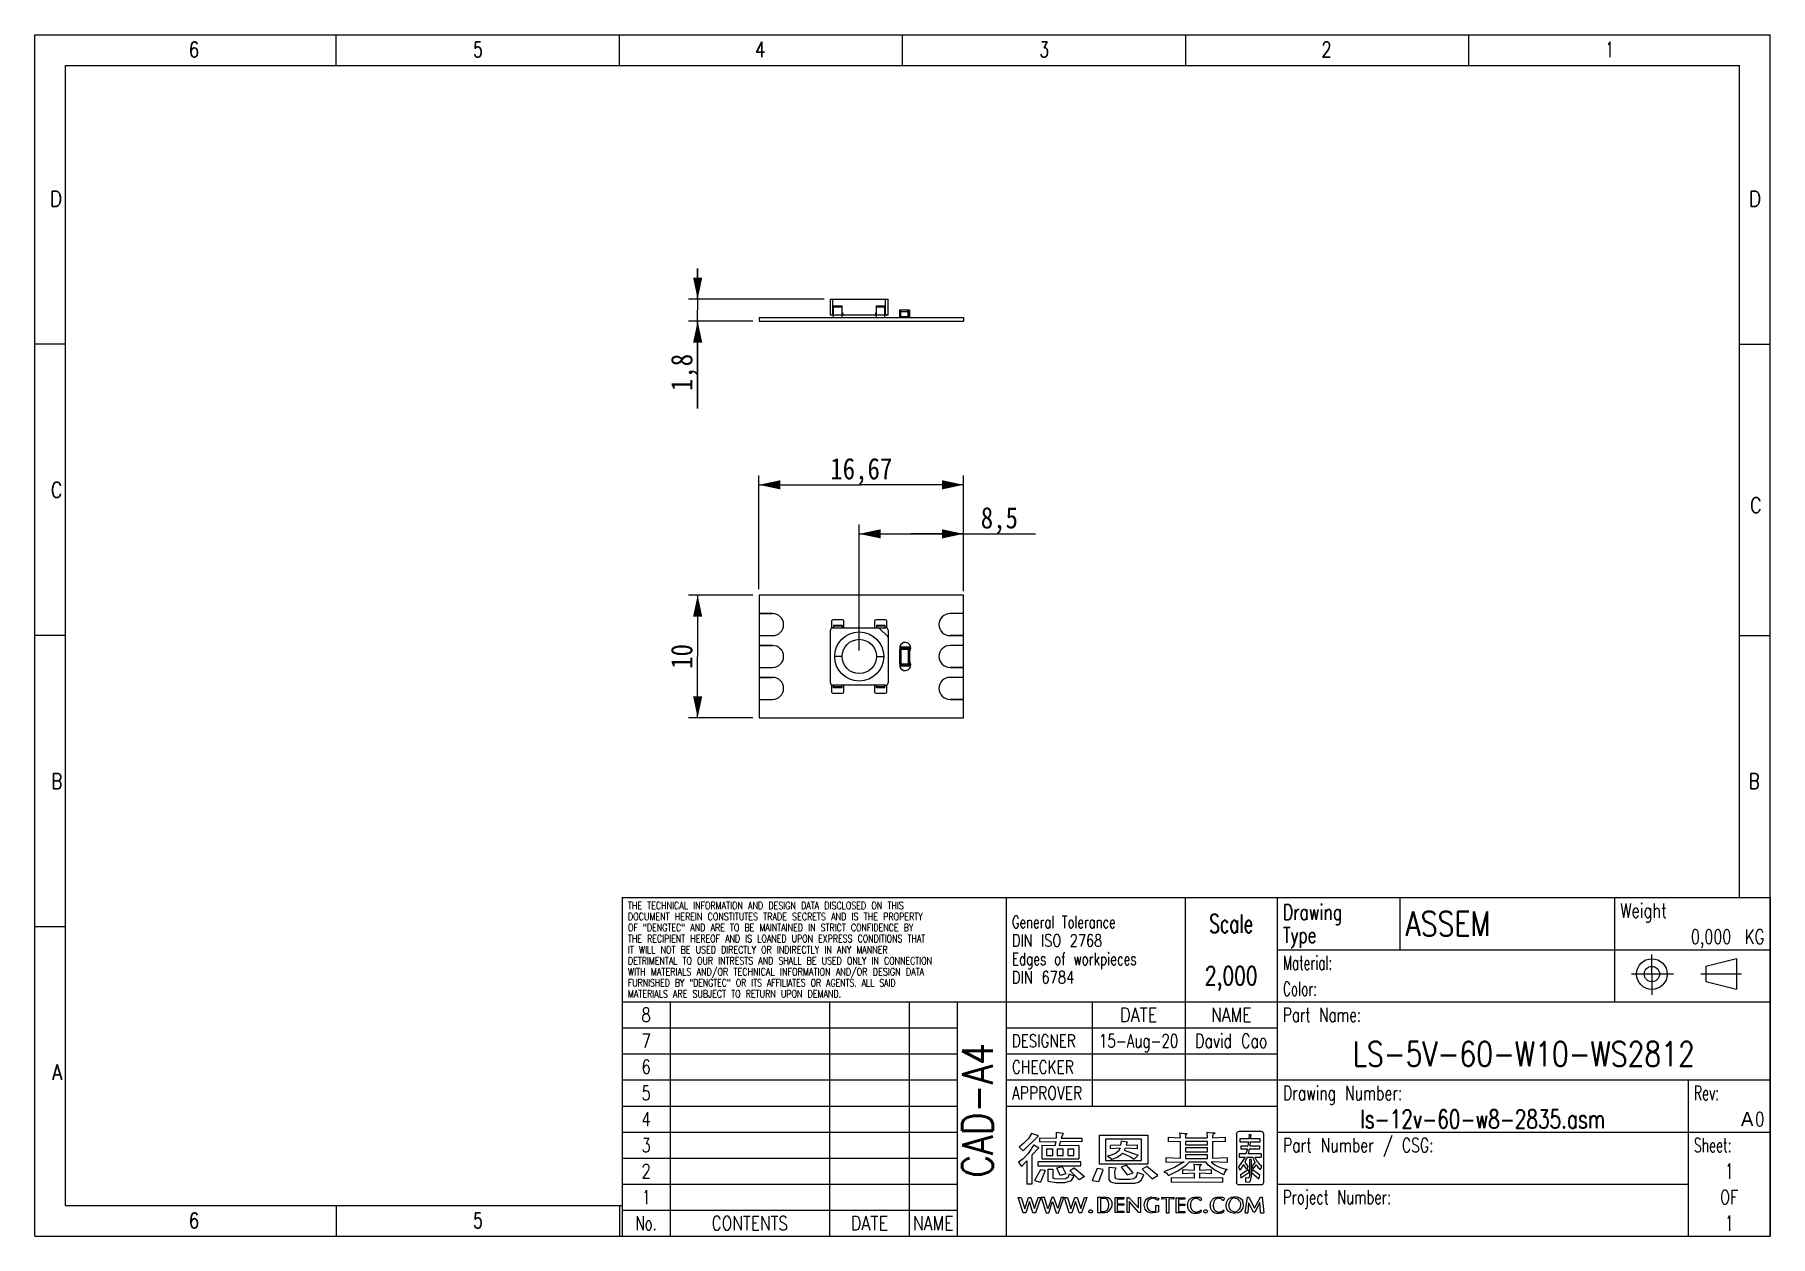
# Model space of a CAD drawing. Extents: x 4 to 145, y 3 to 102.
import ezdxf
from ezdxf.enums import TextEntityAlignment as Align

# ---------------------------------------------------------------- set-up
doc = ezdxf.new("R2010")
doc.units = 0
doc.header["$LTSCALE"] = 8.1675
doc.layers.get('0').update_dxf_attribs({"linetype": 'CONTINUOUS'})
for name, color, linetype in [('06___PRT_ALL_SURFS', 7, 'CONTINUOUS'), ('C06032', 7, 'CONTINUOUS'), ('LED_CHIP_WS2812_BASE2', 7, 'CONTINUOUS'), ('LED_CHIP_WS2812_ELETRODE2', 7, 'CONTINUOUS'), ('LED_CHIP_WS2812_SLICONE2', 7, 'CONTINUOUS'), ('LS-12V-60-W10-WS28124', 7, 'CONTINUOUS'), ('LS-12V-60-W10-WS28129', 7, 'CONTINUOUS'), ('LS-5V-60-W10-WS2812_PADS2', 7, 'CONTINUOUS'), ('LS-5V-60-W10-WS2812_PLATE2', 7, 'CONTINUOUS')]:
    doc.layers.add(name, color=color, linetype=linetype)
doc.styles.get("Standard").update_dxf_attribs({"font": 'SIMHEI.SHX', "width": 0.85})
doc.styles.add('TEXTSTYLE_2', font='TXT.TTF')
doc.styles.add('TEXTSTYLE_3', font='TXT.TTF')
doc.styles.add('TEXTSTYLE_4', font='TXT.TTF')
doc.styles.add('TEXTSTYLE_5', font='TXT.TTF')
doc.styles.add('TEXTSTYLE_6', font='TXT.TTF')
doc.styles.add('TEXTSTYLE_8', font='gdt', dxfattribs={"width": 0.55})
doc.dimstyles.get("Standard").update_dxf_attribs({"dimtxt": 2.5, "dimasz": 2.5, "dimexe": 1.25, "dimexo": 0.625, "dimtad": 1, "dimcen": 2.5, "dimazin": 3, "dimtfac": 1, "dimtmove": 0, "dimatfit": 3})

# ---------------------------------------------------------------- blocks, each defined once
blk = doc.blocks.new('SYMBOL_283_BL0', base_point=(93.7, 8.72))
at = {"layer": 'LS-12V-60-W10-WS28129', "color": 7}
for p, q in [((84.08, 10.47), (85.33, 11.71)), ((84.53, 11.48), (84.16, 11.09)), ((84.78, 11.9), (84.53, 11.48)), ((85.33, 11.71), (84.78, 11.9)), ((85.43, 11.53), (85.43, 11.21)), ((85.43, 11.53), (86.79, 11.51)), ((86.79, 11.98), (86.79, 11.51)), ((87.36, 11.9), (86.79, 11.98)), ((87.36, 11.9), (87.2, 11.51)), ((87.2, 11.51), (88.87, 11.52)), ((88.87, 11.52), (88.87, 11.22)), ((90.31, 9.38), (90.32, 11.75)), ((90.32, 11.75), (94.25, 11.75)), ((90.81, 11.43), (90.81, 9.69)), ((93.75, 11.43), (90.81, 11.43)), ((93.75, 9.69), (93.75, 11.43)), ((94.25, 11.75), (94.25, 9.38)), ((95.92, 11.58), (96.88, 11.54)), ((95.92, 11.58), (95.92, 11.21)), ((96.83, 11.94), (96.88, 11.54)), ((96.83, 11.94), (97.23, 11.9)), ((97.23, 11.9), (97.46, 11.9)), ((97.33, 11.69), (97.32, 11.54)), ((97.32, 11.54), (99.1, 11.54)), ((97.36, 11.79), (97.33, 11.69)), ((97.46, 11.9), (97.36, 11.79)), ((99.07, 11.99), (99.1, 11.54)), ((99.07, 11.99), (99.25, 11.97)), ((99.25, 11.97), (99.52, 11.95)), ((99.52, 11.95), (99.74, 11.95)), ((99.57, 11.8), (99.53, 11.7)), ((99.53, 11.7), (99.53, 11.54)), ((99.53, 11.54), (100.57, 11.58)), ((99.74, 11.95), (99.57, 11.8)), ((100.57, 11.58), (100.57, 11.2)), ((101.48, 11.84), (101.48, 7.92)), ((103.51, 12.04), (101.67, 12.04)), ((102.49, 11.45), (101.77, 11.45)), ((101.77, 11.45), (101.77, 11.2)), ((102.52, 11.83), (102.49, 11.45)), ((102.52, 11.83), (102.67, 11.78)), ((102.64, 11.45), (102.67, 11.78)), ((103.41, 11.45), (102.64, 11.45)), ((103.41, 11.2), (103.41, 11.45)), ((103.71, 7.92), (103.71, 11.84)), ((84.16, 11.09), (83.76, 10.77)), ((83.76, 10.77), (84.08, 10.47)), ((84.5, 10.25), (84.08, 9.83)), ((84.95, 10.97), (84.5, 10.25)), ((84.83, 10.15), (85.38, 10.73)), ((84.83, 7.77), (84.83, 10.15)), ((84.95, 10.97), (85.38, 10.73)), ((85.44, 11.21), (86.75, 11.24)), ((86.67, 10.89), (85.61, 10.91)), ((85.61, 10.91), (85.61, 9.81)), ((86, 10.63), (86, 10.09)), ((86.01, 10.63), (86.5, 10.63)), ((86.01, 10.09), (86.5, 10.09)), ((86.5, 10.09), (86.5, 10.63)), ((86.75, 11.24), (86.67, 10.89)), ((86.86, 10.63), (86.86, 10.09)), ((86.86, 10.63), (87.36, 10.63)), ((86.86, 10.09), (87.36, 10.09)), ((87.12, 11.24), (87.04, 10.89)), ((88.64, 10.91), (87.04, 10.89)), ((88.87, 11.22), (87.12, 11.24)), ((87.36, 10.09), (87.36, 10.63)), ((87.73, 10.63), (87.73, 10.09)), ((87.74, 10.63), (88.23, 10.63)), ((87.74, 10.09), (88.23, 10.09)), ((88.23, 10.09), (88.23, 10.63)), ((88.64, 10.91), (88.63, 9.81)), ((91.28, 10.12), (90.98, 10.05)), ((90.98, 10.05), (91.18, 9.9)), ((91.18, 10.91), (91.18, 10.66)), ((92, 10.68), (91.22, 10.65)), ((91.23, 10.96), (92.04, 10.95)), ((91.63, 10.26), (91.28, 10.12)), ((91.3, 9.77), (91.69, 9.92)), ((91.86, 10.44), (91.63, 10.26)), ((91.69, 9.92), (92.01, 10.11)), ((92, 10.68), (91.86, 10.44)), ((92.01, 10.11), (92.19, 10.28)), ((92.07, 11.28), (92.04, 10.95)), ((92.07, 11.28), (92.56, 11.21)), ((92.19, 10.28), (92.44, 10.18)), ((92.41, 10.68), (92.34, 10.52)), ((92.34, 10.52), (93.48, 10.11)), ((93.39, 10.65), (92.41, 10.68)), ((92.44, 10.18), (92.84, 9.99)), ((92.56, 11.21), (92.48, 10.93)), ((92.48, 10.93), (93.39, 10.96)), ((92.84, 9.99), (93.15, 9.8)), ((93.15, 9.8), (93.48, 10.11)), ((93.39, 10.96), (93.39, 10.65)), ((96.89, 11.24), (95.92, 11.21)), ((96.89, 11.24), (96.89, 9.86)), ((99.11, 11.24), (97.32, 11.24)), ((97.32, 11.24), (97.32, 10.96)), ((97.32, 10.96), (99.11, 10.96)), ((99.11, 10.72), (97.32, 10.72)), ((97.32, 10.72), (97.32, 10.4)), ((97.32, 10.4), (99.11, 10.4)), ((99.11, 10.16), (97.32, 10.16)), ((97.32, 10.16), (97.32, 9.86)), ((99.11, 10.96), (99.11, 11.24)), ((99.11, 10.4), (99.11, 10.72)), ((99.11, 9.86), (99.11, 10.16)), ((100.57, 11.2), (99.53, 11.24)), ((99.53, 11.24), (99.53, 9.86)), ((102.18, 9.97), (101.66, 9.17)), ((102.26, 10.23), (101.7, 10.23)), ((101.7, 10.23), (101.7, 9.97)), ((101.7, 9.97), (102.18, 9.97)), ((101.77, 11.2), (102.46, 11.2)), ((101.84, 10.87), (102.42, 10.87)), ((101.84, 10.87), (101.84, 10.61)), ((102.37, 10.61), (101.84, 10.61)), ((102.36, 9.97), (102.17, 9.54)), ((102.37, 10.61), (102.26, 10.23)), ((102.36, 9.97), (102.82, 9.97)), ((102.46, 11.2), (102.42, 10.87)), ((102.53, 10.61), (102.44, 10.23)), ((103.49, 10.23), (102.44, 10.23)), ((103.35, 10.61), (102.53, 10.61)), ((102.61, 11.2), (102.57, 10.87)), ((102.57, 10.87), (103.35, 10.87)), ((102.61, 11.2), (103.41, 11.2)), ((102.82, 9.97), (102.98, 9.51)), ((102.97, 9.97), (103.14, 9.64)), ((102.97, 9.97), (103.49, 9.97)), ((103.35, 10.87), (103.35, 10.61)), ((103.49, 10.23), (103.49, 9.97)), ((84.08, 9.83), (83.71, 9.54)), ((83.71, 9.54), (83.95, 9.19)), ((83.95, 9.19), (84.4, 9.65)), ((84.4, 9.65), (84.4, 7.76)), ((85.5, 8.93), (85.02, 8.05)), ((88.79, 9.57), (85.29, 9.57)), ((85.29, 9.57), (85.29, 9.26)), ((85.29, 9.26), (88.79, 9.26)), ((85.89, 8.88), (85.5, 8.93)), ((85.89, 8.88), (85.5, 7.91)), ((85.61, 9.81), (88.63, 9.81)), ((86.1, 8.99), (86.5, 8.97)), ((86.1, 8.99), (86.1, 7.99)), ((86.5, 8.97), (86.5, 8.25)), ((86.83, 9.09), (87.28, 9.19)), ((87.12, 8.47), (86.83, 9.09)), ((87.58, 8.61), (87.12, 8.47)), ((87.28, 9.19), (87.58, 8.61)), ((87.81, 8.57), (87.75, 8.33)), ((88.24, 8.4), (87.81, 8.57)), ((87.9, 8.88), (88.26, 9.09)), ((88.66, 8.11), (87.9, 8.88)), ((88.26, 9.09), (89.1, 8.38)), ((88.79, 9.27), (88.79, 9.57)), ((90.12, 9.03), (89.71, 8.06)), ((90.61, 8.94), (90.12, 9.03)), ((90.27, 7.97), (90.61, 8.93)), ((94.25, 9.38), (90.31, 9.38)), ((90.81, 9.69), (93.75, 9.69)), ((91.09, 9.11), (91.09, 8.13)), ((91.67, 9.06), (91.09, 9.11)), ((91.18, 9.9), (91.3, 9.77)), ((91.57, 8.84), (91.67, 9.06)), ((91.59, 8.29), (91.57, 8.84)), ((92.53, 9.3), (92.07, 9.15)), ((92.07, 9.15), (92.58, 8.51)), ((93.05, 8.69), (92.53, 9.3)), ((92.58, 8.51), (93.05, 8.69)), ((93.38, 8.72), (93.32, 8.43)), ((93.94, 8.51), (93.39, 8.72)), ((93.73, 8.11), (93.94, 8.51)), ((94.17, 9.19), (93.8, 8.97)), ((93.8, 8.97), (94.6, 8.18)), ((95.06, 8.45), (94.17, 9.19)), ((96.44, 9.11), (95.57, 8.76)), ((95.57, 8.76), (95.75, 8.67)), ((96.89, 9.86), (95.72, 9.9)), ((95.72, 9.9), (95.72, 9.54)), ((95.72, 9.54), (97.22, 9.58)), ((95.75, 8.67), (95.94, 8.46)), ((95.95, 8.46), (96.7, 8.83)), ((97.22, 9.58), (96.44, 9.11)), ((96.7, 8.83), (97.38, 9.3)), ((97.08, 8.94), (98.04, 8.91)), ((97.08, 8.94), (97.08, 8.61)), ((98.04, 8.65), (97.08, 8.61)), ((97.32, 9.86), (99.11, 9.86)), ((97.38, 9.3), (97.63, 9.55)), ((99.01, 9.55), (97.63, 9.55)), ((98, 9.39), (98.04, 9.05)), ((98, 9.39), (98.19, 9.37)), ((98.04, 9.05), (98.04, 8.91)), ((98.04, 8.65), (98.04, 8.24)), ((98.19, 9.37), (98.46, 9.36)), ((98.46, 9.36), (98.63, 9.36)), ((98.49, 9.23), (98.46, 9.14)), ((98.46, 9.14), (98.46, 8.91)), ((98.46, 8.91), (98.98, 8.92)), ((99.42, 8.61), (98.46, 8.65)), ((98.46, 8.65), (98.46, 8.24)), ((98.63, 9.36), (98.49, 9.23)), ((98.98, 8.92), (99.42, 8.94)), ((99.17, 9.31), (99.01, 9.55)), ((99.71, 8.89), (99.17, 9.31)), ((99.41, 9.58), (99.71, 9.32)), ((100.72, 9.53), (99.41, 9.58)), ((99.42, 8.94), (99.42, 8.61)), ((100.72, 9.9), (99.53, 9.86)), ((99.71, 9.32), (100.15, 9.11)), ((100.44, 8.53), (99.71, 8.89)), ((100.15, 9.11), (100.73, 8.96)), ((100.49, 8.68), (100.44, 8.53)), ((100.6, 8.84), (100.49, 8.68)), ((100.73, 8.96), (100.6, 8.84)), ((100.72, 9.9), (100.72, 9.53)), ((101.66, 9.17), (101.75, 8.9)), ((102.07, 9.35), (101.75, 8.9)), ((101.8, 8.54), (102.45, 8.94)), ((101.8, 8.54), (101.85, 8.25)), ((102.48, 8.67), (101.85, 8.25)), ((102.33, 8.97), (102.07, 9.35)), ((102.17, 9.54), (102.42, 9.21)), ((102.42, 9.21), (102.33, 8.97)), ((102.45, 8.94), (102.48, 8.67)), ((102.68, 9.77), (102.54, 9.77)), ((102.54, 9.77), (102.54, 8.45)), ((102.68, 9.77), (102.68, 8.29)), ((102.76, 8.94), (102.7, 8.7)), ((102.7, 8.7), (103.32, 8.19)), ((102.98, 9.51), (102.75, 9.23)), ((102.75, 9.23), (102.82, 9)), ((103.39, 8.49), (102.76, 8.94)), ((103.09, 9.33), (102.82, 9)), ((103.09, 9.33), (103.23, 9.14)), ((103.14, 9.64), (103.33, 9.41)), ((103.23, 9.14), (103.43, 8.94)), ((103.32, 8.19), (103.39, 8.49)), ((103.33, 9.41), (103.52, 9.25)), ((103.52, 9.25), (103.43, 8.94)), ((84.83, 7.76), (84.4, 7.76)), ((85.03, 8.05), (85.5, 7.91)), ((86.1, 7.99), (86.78, 7.89)), ((86.68, 8.19), (86.5, 8.25)), ((87.12, 8.17), (86.68, 8.19)), ((86.78, 7.89), (87.5, 7.89)), ((87.56, 8.2), (87.12, 8.17)), ((87.5, 7.89), (88.04, 8.06)), ((87.75, 8.33), (87.56, 8.2)), ((88.04, 8.06), (88.24, 8.4)), ((89.1, 8.38), (88.66, 8.11)), ((89.71, 8.06), (90.27, 7.97)), ((91.09, 8.13), (91.2, 7.95)), ((91.2, 7.95), (91.58, 7.85)), ((91.58, 7.85), (93.19, 7.85)), ((91.67, 8.19), (91.59, 8.29)), ((91.88, 8.15), (91.67, 8.19)), ((92.77, 8.15), (91.88, 8.15)), ((93.11, 8.2), (92.77, 8.15)), ((93.25, 8.29), (93.11, 8.2)), ((93.19, 7.85), (93.5, 7.92)), ((93.32, 8.43), (93.25, 8.29)), ((93.5, 7.92), (93.73, 8.11)), ((94.6, 8.18), (95.07, 8.46)), ((98.04, 8.24), (96.16, 8.28)), ((96.16, 8.28), (96.16, 7.91)), ((96.16, 7.91), (98.42, 7.95)), ((98.42, 7.95), (100.36, 7.91)), ((100.36, 8.28), (98.46, 8.24)), ((100.36, 7.91), (100.36, 8.28)), ((101.67, 7.72), (103.51, 7.72)), ((102.43, 8.24), (102.21, 8.27)), ((102.21, 8.27), (102.23, 7.94)), ((102.23, 7.94), (102.51, 7.93)), ((102.49, 8.26), (102.43, 8.24)), ((102.52, 8.33), (102.49, 8.26)), ((102.51, 7.93), (102.62, 8.04)), ((102.54, 8.45), (102.52, 8.33)), ((102.62, 8.04), (102.68, 8.29)), ((83.68, 6.67), (83.9, 6.67)), ((84.08, 5.43), (83.68, 6.67)), ((83.94, 6.67), (84.22, 5.75)), ((84.22, 5.75), (84.54, 6.67)), ((84.6, 6.35), (84.3, 5.43)), ((84.54, 6.67), (84.72, 6.67)), ((84.89, 5.43), (84.6, 6.35)), ((84.72, 6.67), (85.03, 5.76)), ((85.03, 5.76), (85.32, 6.67)), ((85.52, 6.67), (85.09, 5.43)), ((85.32, 6.67), (85.52, 6.67)), ((85.56, 6.67), (85.96, 5.43)), ((85.82, 6.67), (85.56, 6.67)), ((86.1, 5.75), (85.82, 6.67)), ((86.42, 6.67), (86.1, 5.75)), ((86.18, 5.43), (86.48, 6.35)), ((86.6, 6.67), (86.42, 6.67)), ((86.48, 6.35), (86.77, 5.43)), ((86.91, 5.76), (86.6, 6.67)), ((87.2, 6.67), (86.91, 5.76)), ((86.98, 5.43), (87.4, 6.67)), ((87.4, 6.67), (87.2, 6.67)), ((87.45, 6.67), (87.7, 6.67)), ((87.84, 5.43), (87.45, 6.67)), ((87.7, 6.67), (87.98, 5.75)), ((87.98, 5.75), (88.3, 6.67)), ((88.37, 6.35), (88.06, 5.43)), ((88.3, 6.67), (88.49, 6.67)), ((88.66, 5.43), (88.37, 6.35)), ((88.49, 6.67), (88.79, 5.76)), ((88.79, 5.76), (89.09, 6.67)), ((89.28, 6.67), (88.86, 5.43)), ((89.09, 6.67), (89.28, 6.67)), ((90.16, 6.67), (90.16, 5.45)), ((90.83, 6.67), (90.16, 6.67)), ((90.39, 6.59), (90.39, 5.53)), ((90.62, 6.58), (90.39, 6.58)), ((90.85, 6.55), (90.62, 6.58)), ((91.03, 6.64), (90.83, 6.67)), ((90.96, 6.47), (90.85, 6.55)), ((90.93, 5.64), (91.04, 5.82)), ((91.03, 6.33), (90.96, 6.47)), ((91.22, 6.5), (91.03, 6.64)), ((91.07, 6.16), (91.03, 6.33)), ((91.04, 5.82), (91.07, 6.06)), ((91.07, 6.06), (91.07, 6.16)), ((91.13, 5.6), (91.29, 5.85)), ((91.22, 6.5), (91.31, 6.31)), ((91.33, 6.1), (91.29, 5.85)), ((91.31, 6.31), (91.33, 6.1)), ((91.59, 6.66), (92.29, 6.66)), ((91.59, 5.45), (91.59, 6.66)), ((92.29, 6.54), (91.77, 6.54)), ((91.77, 6.54), (91.77, 6.15)), ((91.77, 6.15), (92.29, 6.15)), ((92.29, 6.03), (91.77, 6.03)), ((91.77, 6.03), (91.77, 5.56)), ((92.29, 6.66), (92.29, 6.54)), ((92.29, 6.15), (92.29, 6.03)), ((92.56, 5.45), (92.56, 6.67)), ((92.56, 6.67), (92.71, 6.67)), ((92.71, 6.67), (93.49, 5.82)), ((93.53, 5.45), (92.74, 6.33)), ((92.74, 6.33), (92.74, 5.45)), ((93.49, 5.82), (93.49, 6.67)), ((93.49, 6.67), (93.67, 6.67)), ((93.67, 6.67), (93.67, 5.45)), ((93.95, 6.21), (93.93, 6.03)), ((93.93, 6.03), (94, 5.73)), ((94.07, 6.46), (93.95, 6.21)), ((94, 5.73), (94.17, 5.54)), ((94.28, 6.62), (94.07, 6.46)), ((94.19, 6.18), (94.18, 6.05)), ((94.18, 6.05), (94.2, 5.88)), ((94.22, 6.3), (94.19, 6.18)), ((94.2, 5.88), (94.26, 5.74)), ((94.29, 6.42), (94.22, 6.3)), ((94.26, 5.74), (94.37, 5.61)), ((94.45, 6.68), (94.28, 6.62)), ((94.43, 6.54), (94.29, 6.42)), ((94.63, 6.61), (94.43, 6.54)), ((94.59, 6.69), (94.45, 6.68)), ((94.59, 6.69), (94.87, 6.68)), ((94.78, 6.59), (94.63, 6.61)), ((95.04, 6.44), (94.78, 6.59)), ((94.87, 6.68), (95.15, 6.59)), ((94.92, 5.56), (94.92, 6.02)), ((94.92, 6.02), (95.14, 6.02)), ((95.1, 6.44), (95.04, 6.44)), ((95.15, 6.59), (95.1, 6.44)), ((95.14, 6.02), (95.14, 5.5)), ((95.36, 6.68), (96.39, 6.69)), ((95.36, 6.68), (95.36, 6.56)), ((95.36, 6.56), (95.44, 6.56)), ((95.44, 6.56), (95.76, 6.6)), ((95.76, 6.6), (95.76, 5.43)), ((95.99, 5.43), (95.99, 6.6)), ((95.99, 6.6), (96.32, 6.56)), ((96.32, 6.56), (96.39, 6.56)), ((96.39, 6.69), (96.39, 6.57)), ((96.58, 6.64), (97.28, 6.64)), ((96.58, 5.43), (96.58, 6.64)), ((97.28, 6.53), (96.76, 6.53)), ((96.76, 6.53), (96.76, 6.13)), ((96.76, 6.13), (97.28, 6.13)), ((97.28, 6.02), (96.76, 6.02)), ((96.76, 6.02), (96.76, 5.54)), ((97.28, 6.64), (97.28, 6.53)), ((97.28, 6.13), (97.28, 6.02)), ((97.47, 6.05), (97.47, 6.04)), ((97.73, 6.05), (97.73, 6.07)), ((98.22, 6.69), (98.14, 6.68)), ((98.18, 6.61), (98.19, 6.61)), ((98.19, 6.61), (98.21, 6.61)), ((98.21, 6.61), (98.23, 6.61)), ((98.23, 6.61), (98.3, 6.59)), ((98.37, 6.68), (98.29, 6.68)), ((98.44, 6.67), (98.37, 6.68)), ((98.45, 6.51), (98.52, 6.46)), ((98.52, 6.46), (98.6, 6.46)), ((98.6, 6.46), (98.65, 6.6)), ((99.33, 6.05), (99.33, 6.04)), ((99.59, 6.05), (99.59, 6.07)), ((100.07, 6.69), (100, 6.68)), ((100.04, 6.61), (100.04, 6.61)), ((100.04, 6.61), (100.06, 6.61)), ((100.06, 6.61), (100.09, 6.61)), ((100.09, 6.61), (100.16, 6.59)), ((100.22, 6.68), (100.14, 6.68)), ((100.3, 6.67), (100.22, 6.68)), ((100.3, 6.51), (100.37, 6.46)), ((100.37, 6.46), (100.46, 6.46)), ((100.46, 6.46), (100.5, 6.6)), ((100.64, 6.23), (100.61, 6.04)), ((100.61, 6.04), (100.62, 5.93)), ((100.62, 5.93), (100.65, 5.8)), ((100.74, 6.44), (100.64, 6.23)), ((100.65, 5.8), (100.76, 5.62)), ((100.74, 6.45), (100.89, 6.6)), ((100.87, 6.06), (100.93, 6.31)), ((100.91, 5.81), (100.87, 6.06)), ((100.89, 6.6), (101.09, 6.69)), ((100.91, 5.81), (100.95, 5.71)), ((100.93, 6.31), (101.05, 6.51)), ((101.08, 5.57), (100.95, 5.71)), ((101.18, 6.61), (101.05, 6.51)), ((101.09, 6.69), (101.28, 6.71)), ((101.33, 6.64), (101.18, 6.61)), ((101.53, 6.7), (101.28, 6.71)), ((101.33, 6.64), (101.52, 6.59)), ((101.71, 5.71), (101.51, 5.52)), ((101.63, 6.52), (101.52, 6.59)), ((101.78, 6.62), (101.53, 6.7)), ((101.73, 6.4), (101.63, 6.52)), ((101.76, 5.81), (101.71, 5.71)), ((101.73, 6.4), (101.78, 6.3)), ((101.81, 6.06), (101.76, 5.81)), ((101.78, 6.62), (101.9, 6.52)), ((101.78, 6.3), (101.8, 6.18)), ((101.8, 6.18), (101.81, 6.06)), ((101.86, 5.58), (102.02, 5.79)), ((101.9, 6.52), (101.97, 6.42)), ((102.04, 6.24), (101.97, 6.42)), ((102.02, 5.79), (102.07, 6.02)), ((102.07, 6.02), (102.04, 6.24)), ((102.2, 5.43), (102.37, 6.69)), ((102.37, 6.69), (102.5, 6.69)), ((102.47, 6.24), (102.4, 5.43)), ((102.87, 5.46), (102.47, 6.24)), ((102.5, 6.69), (102.96, 5.8)), ((102.96, 5.8), (103.44, 6.69)), ((103.38, 6.26), (102.97, 5.46)), ((103.45, 5.43), (103.38, 6.26)), ((103.44, 6.69), (103.57, 6.69)), ((103.57, 6.69), (103.71, 5.43)), ((84.3, 5.43), (84.08, 5.43)), ((85.09, 5.43), (84.89, 5.43)), ((85.96, 5.43), (86.18, 5.43)), ((86.77, 5.43), (86.98, 5.43)), ((88.06, 5.43), (87.84, 5.43)), ((88.86, 5.43), (88.66, 5.43)), ((89.46, 5.52), (89.48, 5.6)), ((89.49, 5.44), (89.46, 5.52)), ((89.48, 5.6), (89.56, 5.65)), ((89.56, 5.42), (89.49, 5.44)), ((89.56, 5.65), (89.65, 5.65)), ((89.68, 5.43), (89.56, 5.42)), ((89.65, 5.65), (89.72, 5.61)), ((89.74, 5.48), (89.68, 5.43)), ((89.72, 5.61), (89.75, 5.55)), ((89.75, 5.55), (89.74, 5.48)), ((90.16, 5.45), (90.74, 5.45)), ((90.39, 5.53), (90.59, 5.54)), ((90.59, 5.54), (90.78, 5.55)), ((90.75, 5.45), (90.92, 5.48)), ((90.78, 5.55), (90.93, 5.64)), ((90.92, 5.48), (91.13, 5.6)), ((92.29, 5.45), (91.59, 5.45)), ((91.77, 5.56), (92.29, 5.56)), ((92.29, 5.56), (92.29, 5.45)), ((92.74, 5.45), (92.56, 5.45)), ((93.67, 5.45), (93.53, 5.45)), ((94.17, 5.54), (94.42, 5.44)), ((94.52, 5.52), (94.37, 5.61)), ((94.42, 5.44), (94.61, 5.42)), ((94.66, 5.49), (94.52, 5.52)), ((94.9, 5.45), (94.61, 5.42)), ((94.8, 5.51), (94.66, 5.49)), ((94.8, 5.51), (94.92, 5.56)), ((95.14, 5.5), (94.9, 5.45)), ((95.76, 5.43), (95.99, 5.43)), ((97.28, 5.43), (96.58, 5.43)), ((96.76, 5.54), (97.28, 5.54)), ((97.28, 5.54), (97.28, 5.43)), ((98.13, 5.39), (98.2, 5.39)), ((98.2, 5.39), (98.25, 5.39)), ((98.25, 5.39), (98.3, 5.4)), ((98.3, 5.4), (98.35, 5.41)), ((98.35, 5.41), (98.4, 5.42)), ((98.4, 5.42), (98.41, 5.42)), ((98.41, 5.42), (98.43, 5.43)), ((98.43, 5.43), (98.5, 5.45)), ((98.5, 5.45), (98.53, 5.46)), ((98.53, 5.46), (98.55, 5.47)), ((98.62, 5.62), (98.54, 5.62)), ((98.55, 5.47), (98.58, 5.49)), ((98.58, 5.49), (98.6, 5.51)), ((98.6, 5.51), (98.62, 5.62)), ((98.82, 5.49), (98.83, 5.57)), ((98.85, 5.44), (98.82, 5.49)), ((98.83, 5.57), (98.87, 5.63)), ((98.92, 5.42), (98.85, 5.44)), ((98.87, 5.63), (98.92, 5.65)), ((98.92, 5.65), (99.01, 5.65)), ((99, 5.42), (98.92, 5.42)), ((99.04, 5.43), (99, 5.42)), ((99.01, 5.65), (99.06, 5.62)), ((99.09, 5.46), (99.04, 5.43)), ((99.06, 5.62), (99.11, 5.57)), ((99.12, 5.53), (99.09, 5.46)), ((99.11, 5.57), (99.12, 5.53)), ((99.98, 5.39), (100.05, 5.39)), ((100.05, 5.39), (100.1, 5.39)), ((100.1, 5.39), (100.15, 5.4)), ((100.15, 5.4), (100.2, 5.41)), ((100.2, 5.41), (100.26, 5.42)), ((100.26, 5.42), (100.27, 5.42)), ((100.27, 5.42), (100.28, 5.43)), ((100.28, 5.43), (100.36, 5.45)), ((100.36, 5.45), (100.38, 5.46)), ((100.38, 5.46), (100.41, 5.47)), ((100.47, 5.62), (100.4, 5.62)), ((100.41, 5.47), (100.43, 5.49)), ((100.43, 5.49), (100.46, 5.51)), ((100.46, 5.51), (100.47, 5.62)), ((100.76, 5.62), (100.84, 5.55)), ((100.84, 5.55), (101.01, 5.46)), ((101.01, 5.46), (101.21, 5.41)), ((101.34, 5.48), (101.08, 5.57)), ((101.21, 5.41), (101.39, 5.41)), ((101.51, 5.52), (101.34, 5.48)), ((101.39, 5.41), (101.64, 5.45)), ((101.64, 5.45), (101.75, 5.5)), ((101.75, 5.5), (101.86, 5.58)), ((102.2, 5.43), (102.4, 5.43)), ((102.97, 5.46), (102.87, 5.46)), ((103.45, 5.43), (103.71, 5.43))]:
    blk.add_line(p, q, dxfattribs=at)
for centre, radius, start, end in [((101.67, 11.84), 0.2, 90, 180), ((103.51, 11.84), 0.2, 0, 90), ((101.67, 7.92), 0.2, 180, 270), ((103.51, 7.92), 0.2, 270, 360), ((98.1, 6.05), 0.625, 158.0467, 180.3952), ((98.21, 6.03), 0.731, 179.1046, 200.8922), ((98.15, 6.02), 0.683, 136.7287, 157.5392), ((98.09, 6.01), 0.616, 202.8963, 250.0701), ((98.08, 6.1), 0.579, 111.1471, 136.841), ((98.37, 6.08), 0.639, 160.119, 180.9693), ((98.61, 6.05), 0.872, 180.1894, 197.9684), ((98.23, 6.13), 0.485, 135.1351, 159.4747), ((98.15, 5.9), 0.388, 197.9155, 229.0523), ((98.13, 5.92), 0.76, 89.1542, 110.4525), ((98.23, 6.13), 0.484, 95.5685, 135.5687), ((98.24, 6.86), 0.173, 260.9564, 273.018), ((98.28, 6.87), 0.187, 261.6919, 272.7717), ((98.15, 6.09), 0.518, 63.4314, 72.1964), ((98.14, 6.09), 0.524, 54.3712, 63.3981), ((98.34, 6.02), 0.662, 68.5873, 81.3424), ((98.42, 6.24), 0.42, 58.0891, 67.5455), ((99.95, 6.05), 0.625, 158.0467, 180.3952), ((100.06, 6.03), 0.731, 179.1046, 200.8922), ((100.01, 6.02), 0.683, 136.7287, 157.5392), ((99.94, 6.01), 0.616, 202.8963, 250.0701), ((99.93, 6.1), 0.579, 111.1471, 136.841), ((100.23, 6.08), 0.639, 160.119, 180.9693), ((100.46, 6.05), 0.872, 180.1894, 197.9684), ((100.08, 6.13), 0.485, 135.1351, 159.4747), ((100, 5.9), 0.388, 197.9155, 229.0523), ((99.99, 5.92), 0.76, 89.1542, 110.4525), ((100.08, 6.13), 0.484, 95.5685, 135.5687), ((100.1, 6.86), 0.173, 260.9564, 273.018), ((100.13, 6.87), 0.187, 261.6919, 272.7717), ((100, 6.09), 0.519, 54.329, 72.1869), ((100.2, 6.02), 0.662, 68.5873, 81.3424), ((100.28, 6.24), 0.42, 58.0891, 67.5455), ((98.12, 6.1), 0.712, 250.2982, 270.5014), ((98.26, 6.03), 0.557, 229.1447, 246.9842), ((98.23, 5.97), 0.495, 247.3414, 266.3689), ((98.15, 6.13), 0.657, 274.3561, 282.4978), ((98.17, 6.04), 0.564, 282.3564, 291.9904), ((98.17, 6.08), 0.597, 290.9261, 300.3826), ((98.2, 6.02), 0.535, 300.1226, 310.0864), ((99.97, 6.1), 0.712, 250.2982, 270.5014), ((100.11, 6.03), 0.557, 229.1447, 246.9842), ((100.08, 5.97), 0.495, 247.3414, 266.3689), ((100, 6.13), 0.657, 274.3561, 282.4978), ((100.02, 6.04), 0.564, 282.3564, 291.9904), ((100.02, 6.08), 0.597, 290.9261, 300.3826), ((100.05, 6.02), 0.535, 300.1226, 310.0864)]:
    blk.add_arc(centre, radius, start, end, dxfattribs=at)
blk = doc.blocks.new('_FILLED')
at = {"color": 0, "linetype": 'BYBLOCK'}
blk.add_solid([(0, 0), (-1, 0.214), (-1, -0.214)], dxfattribs=at)
blk = doc.blocks.new('*D0')
at = {"layer": 'LS-12V-60-W10-WS28124', "color": 3}
for p, q in [((62.05, 55.79), (56.8, 55.79)), ((57.55, 55.79), (57.55, 50.79)), ((57.55, 45.79), (57.55, 50.79)), ((62.05, 45.79), (56.8, 45.79))]:
    blk.add_line(p, q, dxfattribs=at)
at = {"layer": 'LS-12V-60-W10-WS28124', "color": 3, "xscale": 1.75, "yscale": 1.75, "zscale": 1.75}
for p, rotation in [((57.55, 55.79), 90), ((57.55, 45.79), 270)]:
    blk.add_blockref('_FILLED', p, dxfattribs=dict(at, rotation=rotation))
at = {"layer": 'LS-12V-60-W10-WS28124', "color": 3, "width": 0.85}
blk.add_text('10', height=1.75, rotation=90, dxfattribs=at).set_placement((57.12, 50.79), align=Align.CENTER)
blk = doc.blocks.new('*D1')
at = {"layer": 'LS-12V-60-W10-WS28124', "color": 3}
for p, q in [((62.55, 56.29), (62.55, 65.54)), ((79.22, 56.29), (79.22, 65.54)), ((62.55, 64.79), (70.89, 64.79)), ((79.22, 64.79), (70.89, 64.79))]:
    blk.add_line(p, q, dxfattribs=at)
at = {"layer": 'LS-12V-60-W10-WS28124', "color": 3, "xscale": 1.75, "yscale": 1.75, "zscale": 1.75, "rotation": 180}
blk.add_blockref('_FILLED', (62.55, 64.79), dxfattribs=at)
at = {"layer": 'LS-12V-60-W10-WS28124', "color": 3, "xscale": 1.75, "yscale": 1.75, "zscale": 1.75}
blk.add_blockref('_FILLED', (79.22, 64.79), dxfattribs=at)
at = {"layer": 'LS-12V-60-W10-WS28124', "color": 3, "width": 0.85}
blk.add_text('16,67', height=1.75, dxfattribs=at).set_placement((70.89, 65.23), align=Align.CENTER)
blk = doc.blocks.new('*D2')
at = {"layer": 'LS-12V-60-W10-WS28124', "color": 3}
for p, q in [((70.72, 51.29), (70.72, 61.54)), ((79.22, 56.11), (79.22, 61.54)), ((70.72, 60.79), (74.97, 60.79)), ((79.22, 60.79), (74.97, 60.79)), ((74.97, 60.79), (85.1, 60.79))]:
    blk.add_line(p, q, dxfattribs=at)
at = {"layer": 'LS-12V-60-W10-WS28124', "color": 3, "xscale": 1.75, "yscale": 1.75, "zscale": 1.75, "rotation": 180}
blk.add_blockref('_FILLED', (70.72, 60.79), dxfattribs=at)
at = {"layer": 'LS-12V-60-W10-WS28124', "color": 3, "xscale": 1.75, "yscale": 1.75, "zscale": 1.75}
blk.add_blockref('_FILLED', (79.22, 60.79), dxfattribs=at)
at = {"layer": 'LS-12V-60-W10-WS28124', "color": 3, "width": 0.85}
blk.add_text('8,5', height=1.75, dxfattribs=at).set_placement((80.63, 61.23))
blk = doc.blocks.new('*D3')
at = {"layer": 'LS-12V-60-W10-WS28124', "color": 3}
for p, q in [((57.55, 79.93), (57.55, 82.43)), ((57.55, 82.43), (57.55, 79.03)), ((67.87, 79.93), (56.8, 79.93)), ((62.05, 78.13), (56.8, 78.13)), ((57.55, 71.01), (57.55, 79.03)), ((57.55, 78.13), (57.55, 71.01))]:
    blk.add_line(p, q, dxfattribs=at)
at = {"layer": 'LS-12V-60-W10-WS28124', "color": 3, "xscale": 1.75, "yscale": 1.75, "zscale": 1.75}
for p, rotation in [((57.55, 79.93), 270), ((57.55, 78.13), 90)]:
    blk.add_blockref('_FILLED', p, dxfattribs=dict(at, rotation=rotation))
at = {"layer": 'LS-12V-60-W10-WS28124', "color": 3, "width": 0.85}
blk.add_text('1,8', height=1.75, rotation=90, dxfattribs=at).set_placement((57.12, 75.47), align=Align.RIGHT)

msp = doc.modelspace()

# ---------------------------------------------------------------- linework, layer by layer
at = {"layer": '06___PRT_ALL_SURFS', "color": 7}
for p, q in [((74.833, 79.026), (74.013, 79.026)), ((74.013, 79.026), (74.013, 78.426)), ((74.833, 78.426), (74.013, 78.426)), ((74.023, 79.026), (74.023, 78.426)), ((74.823, 79.026), (74.823, 78.426)), ((74.833, 79.026), (74.833, 78.426)), ((74.833, 51.398), (74.013, 51.398)), ((74.013, 51.398), (74.013, 50.178)), ((74.823, 51.388), (74.023, 51.388)), ((74.023, 51.388), (74.023, 50.188)), ((74.823, 50.188), (74.823, 51.388)), ((74.833, 50.178), (74.833, 51.398)), ((74.013, 50.178), (74.833, 50.178)), ((74.023, 50.188), (74.823, 50.188))]:
    msp.add_line(p, q, dxfattribs=at)
at = {"layer": 'C06032', "color": 7}
for p, q in [((74.023, 78.926), (74.823, 78.926)), ((74.023, 78.926), (74.023, 78.526)), ((74.023, 78.526), (74.823, 78.526)), ((74.723, 79.026), (74.123, 79.026)), ((74.123, 78.426), (74.123, 79.026)), ((74.723, 78.426), (74.723, 79.026)), ((74.823, 78.526), (74.823, 78.926)), ((74.023, 51.488), (74.823, 51.488)), ((74.023, 51.488), (74.023, 51.398)), ((74.023, 51.398), (74.823, 51.398)), ((74.023, 51.388), (74.823, 51.388)), ((74.023, 51.388), (74.023, 50.188)), ((74.123, 51.588), (74.723, 51.588)), ((74.123, 51.488), (74.123, 51.588)), ((74.123, 51.488), (74.123, 50.088)), ((74.723, 51.588), (74.723, 51.488)), ((74.723, 51.488), (74.723, 50.088)), ((74.823, 51.488), (74.823, 51.398)), ((74.823, 51.488), (74.823, 51.398)), ((74.823, 51.388), (74.823, 50.188)), ((74.023, 50.188), (74.823, 50.188)), ((74.023, 50.178), (74.823, 50.178)), ((74.023, 50.178), (74.023, 50.088)), ((74.823, 50.088), (74.023, 50.088)), ((74.123, 49.988), (74.123, 50.088)), ((74.723, 49.988), (74.123, 49.988)), ((74.723, 50.088), (74.723, 49.988)), ((74.823, 50.178), (74.823, 50.088)), ((74.823, 50.178), (74.823, 50.088))]:
    msp.add_line(p, q, dxfattribs=at)
for centre, start, end in [((74.123, 78.926), 90, 180), ((74.123, 78.526), 180, 270), ((74.123, 78.526), 180, 270), ((74.723, 78.926), 0, 90), ((74.723, 78.526), 270, 360), ((74.123, 51.488), 90, 180), ((74.723, 51.488), 0, 90), ((74.123, 50.088), 180, 270), ((74.723, 50.088), 270, 360)]:
    msp.add_arc(centre, 0.1, start, end, dxfattribs=at)
at = {"layer": 'LED_CHIP_WS2812_BASE2', "color": 7}
for p, q in [((68.373, 78.626), (68.373, 79.926)), ((68.373, 79.926), (73.073, 79.926)), ((68.573, 78.726), (68.573, 79.926)), ((72.873, 78.726), (72.873, 79.926)), ((73.073, 78.626), (73.073, 79.926)), ((68.623, 78.626), (68.373, 78.626)), ((68.573, 78.826), (68.623, 78.826)), ((68.623, 78.726), (68.573, 78.726)), ((69.323, 78.826), (69.373, 78.826)), ((69.373, 78.726), (69.323, 78.726)), ((72.123, 78.626), (69.323, 78.626)), ((69.373, 78.726), (69.373, 78.826)), ((72.073, 78.826), (72.123, 78.826)), ((72.073, 78.726), (72.073, 78.826)), ((72.123, 78.726), (72.073, 78.726)), ((72.823, 78.826), (72.873, 78.826)), ((72.873, 78.726), (72.823, 78.726)), ((73.073, 78.626), (72.823, 78.626)), ((68.373, 48.638), (68.373, 52.938)), ((68.573, 53.138), (72.873, 53.138)), ((73.044, 52.42), (72.355, 53.109)), ((73.073, 52.938), (73.073, 48.638)), ((72.873, 48.438), (68.573, 48.438))]:
    msp.add_line(p, q, dxfattribs=at)
msp.add_circle((70.723, 50.788), 2, dxfattribs=at)
for centre, radius, start, end in [((68.473, 78.726), 0.1, 270, 360), ((69.473, 78.726), 0.1, 180, 270), ((71.973, 78.726), 0.1, 270, 360), ((72.973, 78.726), 0.1, 180, 270), ((68.573, 52.938), 0.2, 90, 180), ((72.284, 53.038), 0.1, 44.99712, 90), ((72.873, 52.938), 0.2, 0, 90), ((72.973, 52.349), 0.1, 0, 44.99712), ((68.573, 48.638), 0.2, 180, 270), ((72.873, 48.638), 0.2, 270, 360)]:
    msp.add_arc(centre, radius, start, end, dxfattribs=at)
at = {"layer": 'LED_CHIP_WS2812_ELETRODE2', "color": 7}
for p, q in [((68.623, 78.426), (68.623, 79.376)), ((68.623, 79.376), (69.323, 79.376)), ((69.323, 79.288), (68.623, 79.288)), ((69.323, 78.426), (69.323, 79.376)), ((72.123, 79.376), (72.823, 79.376)), ((72.123, 78.426), (72.123, 79.376)), ((72.823, 79.288), (72.123, 79.288)), ((72.823, 78.426), (72.823, 79.376)), ((69.323, 78.626), (68.623, 78.626)), ((72.823, 78.626), (72.123, 78.626)), ((68.623, 53.338), (68.623, 53.138)), ((68.623, 53.338), (69.323, 53.338)), ((69.323, 53.25), (68.623, 53.25)), ((69.323, 53.338), (69.323, 53.138)), ((72.123, 53.338), (72.123, 53.138)), ((72.123, 53.338), (72.823, 53.338)), ((72.823, 53.25), (72.123, 53.25)), ((72.823, 53.338), (72.823, 53.138)), ((68.623, 48.238), (68.623, 48.438)), ((68.623, 48.327), (69.323, 48.327)), ((69.323, 48.238), (68.623, 48.238)), ((69.323, 48.238), (69.323, 48.438)), ((72.123, 48.238), (72.123, 48.438)), ((72.123, 48.327), (72.823, 48.327)), ((72.823, 48.238), (72.123, 48.238)), ((72.823, 48.238), (72.823, 48.438))]:
    msp.add_line(p, q, dxfattribs=at)
at = {"layer": 'LED_CHIP_WS2812_SLICONE2', "color": 7}
for p, q in [((69.323, 50.788), (68.723, 50.788)), ((72.123, 50.788), (72.723, 50.788))]:
    msp.add_line(p, q, dxfattribs=at)
for radius in [2, 1.4]:
    msp.add_circle((70.723, 50.788), radius, dxfattribs=at)
at = {"layer": 'LS-12V-60-W10-WS28129', "color": 7}
for p, q in [((3.5, 3.5), (3.5, 101.5)), ((3.5, 101.5), (145, 101.5)), ((28.083, 99), (28.083, 101.5)), ((51.167, 99), (51.167, 101.5)), ((74.25, 99), (74.25, 101.5)), ((97.333, 101.5), (97.333, 99)), ((120.417, 99), (120.417, 101.5)), ((145, 3.5), (145, 101.5)), ((6, 6), (6, 99)), ((6, 99), (142.5, 99)), ((142.5, 31.125), (142.5, 99)), ((6, 76.25), (3.5, 76.25)), ((142.5, 76.25), (145, 76.25)), ((6, 52.5), (3.5, 52.5)), ((142.5, 52.5), (145, 52.5)), ((6, 28.75), (3.5, 28.75)), ((6, 6), (51.4, 6)), ((28.083, 6), (28.083, 3.5)), ((51.167, 6), (51.167, 3.5)), ((3.5, 3.5), (145, 3.5))]:
    msp.add_line(p, q, dxfattribs=at)
at = {"layer": 'LS-12V-60-W10-WS28129', "color": 3}
for p, q in [((51.4, 31.125), (145, 31.125)), ((51.4, 31.125), (51.4, 3.5)), ((82.7, 31.125), (82.7, 3.5)), ((97.3, 31.125), (97.3, 14.125)), ((104.8, 31.125), (104.8, 3.5)), ((114.8, 31.125), (114.8, 26.875)), ((132.3, 31.125), (132.3, 22.625)), ((145, 31.125), (145, 3.5)), ((104.8, 26.875), (145, 26.875)), ((135.358, 23.206), (135.35, 26.49)), ((139.748, 25.531), (142.248, 26.156)), ((139.748, 25.531), (139.748, 24.281)), ((142.248, 26.156), (142.248, 23.656)), ((137.108, 24.888), (133.682, 24.888)), ((142.651, 24.888), (139.325, 24.888)), ((139.748, 24.281), (142.248, 23.656)), ((51.4, 22.625), (145, 22.625)), ((55.3, 22.625), (55.3, 3.5)), ((68.3, 22.625), (68.3, 3.5)), ((74.8, 22.625), (74.8, 3.5)), ((78.7, 22.625), (78.7, 3.5)), ((89.7, 22.625), (89.7, 14.125)), ((51.4, 20.5), (78.7, 20.5)), ((82.7, 20.5), (104.8, 20.5)), ((51.4, 18.375), (78.7, 18.375)), ((82.7, 18.375), (104.8, 18.375)), ((51.4, 16.25), (78.7, 16.25)), ((82.7, 16.25), (145, 16.25)), ((138.3, 16.25), (138.3, 3.5)), ((51.4, 14.125), (78.7, 14.125)), ((82.7, 14.125), (104.8, 14.125)), ((51.4, 12), (78.7, 12)), ((104.8, 12), (145, 12)), ((51.4, 9.875), (78.7, 9.875)), ((51.4, 7.75), (78.7, 7.75)), ((104.8, 7.75), (138.3, 7.75)), ((51.4, 5.625), (78.7, 5.625)), ((51.4, 3.5), (145, 3.5))]:
    msp.add_line(p, q, dxfattribs=at)
for radius in [1.25, 0.625]:
    msp.add_circle((135.347, 24.888), radius, dxfattribs=at)
at = {"layer": 'LS-5V-60-W10-WS2812_PADS2', "color": 7}
for p, q in [((62.553, 54.288), (62.553, 52.488)), ((63.653, 54.288), (62.553, 54.288)), ((69.373, 53.788), (68.573, 53.788)), ((72.873, 53.788), (72.073, 53.788)), ((79.223, 54.288), (78.123, 54.288)), ((79.223, 52.488), (79.223, 54.288)), ((62.553, 52.488), (63.653, 52.488)), ((68.473, 53.688), (68.473, 53.11)), ((69.473, 53.138), (69.473, 53.688)), ((71.973, 53.688), (71.973, 53.138)), ((72.973, 53.11), (72.973, 53.688)), ((78.123, 52.488), (79.223, 52.488)), ((62.553, 51.688), (62.553, 49.888)), ((63.653, 51.688), (62.553, 51.688)), ((79.223, 51.688), (78.123, 51.688)), ((79.223, 49.888), (79.223, 51.688)), ((62.553, 49.888), (63.653, 49.888)), ((78.123, 49.888), (79.223, 49.888)), ((62.553, 49.088), (62.553, 47.288)), ((63.653, 49.088), (62.553, 49.088)), ((68.473, 48.467), (68.473, 47.888)), ((69.473, 47.888), (69.473, 48.438)), ((71.973, 48.438), (71.973, 47.888)), ((72.973, 47.888), (72.973, 48.467)), ((79.223, 49.088), (78.123, 49.088)), ((79.223, 47.288), (79.223, 49.088)), ((62.553, 47.288), (63.653, 47.288)), ((68.573, 47.788), (69.373, 47.788)), ((72.073, 47.788), (72.873, 47.788)), ((78.123, 47.288), (79.223, 47.288))]:
    msp.add_line(p, q, dxfattribs=at)
for centre, radius, start, end in [((63.653, 53.388), 0.9, 270, 90), ((68.573, 53.688), 0.1, 90, 180), ((69.373, 53.688), 0.1, 0, 90), ((72.073, 53.688), 0.1, 90, 180), ((72.873, 53.688), 0.1, 0, 90), ((78.123, 53.388), 0.9, 90, 270), ((63.653, 50.788), 0.9, 270, 90), ((74.473, 51.488), 0.45, 321.71616, 180), ((74.473, 51.488), 0.45, 191.44223, 192.69341), ((78.123, 50.788), 0.9, 90, 270), ((74.473, 50.088), 0.45, 180, 38.28384), ((74.473, 50.088), 0.45, 167.30659, 168.55777), ((63.653, 48.188), 0.9, 270, 90), ((78.123, 48.188), 0.9, 90, 270), ((68.573, 47.888), 0.1, 180, 270), ((69.373, 47.888), 0.1, 270, 360), ((72.073, 47.888), 0.1, 180, 270), ((72.873, 47.888), 0.1, 270, 360)]:
    msp.add_arc(centre, radius, start, end, dxfattribs=at)
at = {"layer": 'LS-5V-60-W10-WS2812_PLATE2', "color": 7}
for p, q in [((62.553, 78.426), (62.553, 78.126)), ((62.553, 78.426), (79.223, 78.426)), ((62.553, 78.126), (79.223, 78.126)), ((79.223, 78.426), (79.223, 78.126)), ((62.553, 55.788), (62.553, 54.288)), ((79.223, 55.788), (62.553, 55.788)), ((79.223, 54.288), (79.223, 55.788)), ((62.553, 54.288), (63.653, 54.288)), ((69.373, 53.788), (68.573, 53.788)), ((72.873, 53.788), (72.073, 53.788)), ((79.223, 54.288), (78.123, 54.288)), ((62.553, 52.488), (62.553, 51.688)), ((62.553, 52.488), (63.653, 52.488)), ((68.473, 53.688), (68.473, 53.11)), ((69.473, 53.138), (69.473, 53.688)), ((71.973, 53.688), (71.973, 53.138)), ((72.973, 53.11), (72.973, 53.688)), ((79.223, 52.488), (78.123, 52.488)), ((79.223, 51.688), (79.223, 52.488)), ((62.553, 51.688), (63.653, 51.688)), ((79.223, 51.688), (78.123, 51.688)), ((62.553, 49.888), (62.553, 49.088)), ((62.553, 49.888), (63.653, 49.888)), ((79.223, 49.888), (78.123, 49.888)), ((79.223, 49.088), (79.223, 49.888)), ((62.553, 49.088), (63.653, 49.088)), ((68.473, 48.467), (68.473, 47.888)), ((69.473, 47.888), (69.473, 48.438)), ((71.973, 48.438), (71.973, 47.888)), ((72.973, 47.888), (72.973, 48.467)), ((79.223, 49.088), (78.123, 49.088)), ((62.553, 47.288), (62.553, 45.788)), ((62.553, 47.288), (63.653, 47.288)), ((68.573, 47.788), (69.373, 47.788)), ((72.073, 47.788), (72.873, 47.788)), ((79.223, 47.288), (78.123, 47.288)), ((79.223, 45.788), (79.223, 47.288)), ((62.553, 45.788), (79.223, 45.788))]:
    msp.add_line(p, q, dxfattribs=at)
for centre, radius, start, end in [((63.653, 53.388), 0.9, 270, 90), ((68.573, 53.688), 0.1, 90, 180), ((69.373, 53.688), 0.1, 0, 90), ((72.073, 53.688), 0.1, 90, 180), ((72.873, 53.688), 0.1, 0, 90), ((78.123, 53.388), 0.9, 90, 270), ((63.653, 50.788), 0.9, 270, 90), ((74.473, 51.488), 0.45, 321.66578, 180), ((74.473, 51.488), 0.45, 191.43227, 192.68557), ((78.123, 50.788), 0.9, 90, 270), ((74.473, 50.088), 0.45, 180, 38.33422), ((74.473, 50.088), 0.45, 167.31443, 168.56773), ((63.653, 48.188), 0.9, 270, 90), ((78.123, 48.188), 0.9, 90, 270), ((68.573, 47.888), 0.1, 180, 270), ((69.373, 47.888), 0.1, 270, 360), ((72.073, 47.888), 0.1, 180, 270), ((72.873, 47.888), 0.1, 270, 360)]:
    msp.add_arc(centre, radius, start, end, dxfattribs=at)

# ---------------------------------------------------------------- block references
at = {"layer": 'LS-12V-60-W10-WS28129', "color": 7}
msp.add_blockref('SYMBOL_283_BL0', (93.695, 8.716), dxfattribs=at)

# ---------------------------------------------------------------- texts
at = {"layer": 'LS-12V-60-W10-WS28129', "color": 7, "style": 'TEXTSTYLE_2'}
for s, width, p in [('6', 0.785714, (16.909, 99.665)), ('4', 0.785714, (63.075, 99.665)), ('2', 0.785714, (109.242, 99.665)), ('D', 0.904762, (5.75, 87.5)), ('C', 0.833333, (5.75, 63.75)), ('B', 0.785714, (5.75, 40)), ('A', 0.857143, (5.75, 16.25)), ('6', 0.785714, (16.909, 4.165))]:
    msp.add_text(s, height=1.25, dxfattribs=dict(at, width=width)).set_placement(p, align=Align.RIGHT)
for s, width, p in [('5', 0.714286, (39.258, 99.665)), ('3', 0.714286, (85.425, 99.665)), ('1', 0.571429, (131.591, 99.665)), ('D', 0.904762, (143.25, 87.5)), ('B', 0.785714, (143.25, 40)), ('5', 0.714286, (39.258, 4.165))]:
    msp.add_text(s, height=1.25, dxfattribs=dict(at, width=width)).set_placement(p)
at = {"layer": 'LS-12V-60-W10-WS28129', "color": 7, "style": 'TEXTSTYLE_2', "text_generation_flag": 2, "width": 0.833333}
msp.add_text('C', height=1.25, rotation=180, dxfattribs=at).set_placement((144.292, 63.75), align=Align.RIGHT)
at = {"layer": 'LS-12V-60-W10-WS28129', "color": 3}
for s, height, style, width, p in [('THE TECHNICAL INFORMATION AND DESIGN DATA DISCLOSED ON THIS', 0.6, 'TEXTSTYLE_3', 0.786118, (51.869, 30.175)), ('DOCUMENT HEREIN CONSTITUTES TRADE SECRETS AND IS THE PROPERTY', 0.6, 'TEXTSTYLE_3', 0.790398, (51.869, 29.275)), ('Drawing', 1.25, 'TEXTSTYLE_5', 0.744898, (105.269, 29.312)), ('ASSEM', 2, 'TEXTSTYLE_5', 0.8, (115.269, 28)), ('Weight ', 1.15, 'TEXTSTYLE_5', 0.768707, (132.769, 29.487)), ('OF "DENGTEC" AND ARE TO BE MAINTAINED IN STRICT CONFIDENCE BY', 0.6, 'TEXTSTYLE_3', 0.782592, (51.869, 28.375)), ('General Tolerance', 1, 'TEXTSTYLE_4', 0.693277, (83.169, 28.625)), ('Type ', 1.25, 'TEXTSTYLE_5', 0.738095, (105.269, 27.437)), ('THE RECIPIENT HEREOF AND IS LOANED UPON EXPRESS CONDITIONS THAT', 0.6, 'TEXTSTYLE_3', 0.779289, (51.869, 27.475)), ('IT WILL NOT BE USED DIRECTLY OR INDIRECTLY IN ANY MANNER ', 0.6, 'TEXTSTYLE_3', 0.784879, (51.869, 26.575)), ('DIN ISO 2768', 1, 'TEXTSTYLE_4', 0.771825, (83.169, 27.125)), ('WITH MATERIALS AND/OR TECHNICAL INFORMATION AND/OR DESIGN DATA', 0.6, 'TEXTSTYLE_3', 0.797619, (51.869, 24.775)), ('DETRIMENTAL TO OUR INTRESTS AND SHALL BE USED ONLY IN CONNECTION ', 0.6, 'TEXTSTYLE_3', 0.780586, (51.869, 25.675)), ('Edges of workpieces', 1, 'TEXTSTYLE_4', 0.711779, (83.169, 25.625)), ('Material:', 1.15, 'TEXTSTYLE_5', 0.621693, (105.269, 25.237)), ('FURNISHED BY "DENGTEC" OR ITS AFFILIATES OR AGENTS. ALL SAID', 0.6, 'TEXTSTYLE_3', 0.76746, (51.869, 23.875)), ('DIN 6784', 1, 'TEXTSTYLE_4', 0.782738, (83.169, 24.125)), ('Color:', 1.15, 'TEXTSTYLE_5', 0.626984, (105.269, 23.112)), ('MATERIALS ARE SUBJECT TO RETURN UPON DEMAND.', 0.6, 'TEXTSTYLE_3', 0.785714, (51.869, 22.975)), ('Part Name:', 1.15, 'TEXTSTYLE_5', 0.7, (105.269, 20.987)), ('DESIGNER', 1.05, 'TEXTSTYLE_6', 0.764881, (83.169, 18.912)), ('CHECKER', 1.05, 'TEXTSTYLE_6', 0.778912, (83.169, 16.787)), ('APPROVER', 1.05, 'TEXTSTYLE_6', 0.791667, (83.169, 14.662)), ('Drawing Number:', 1.15, 'TEXTSTYLE_5', 0.72381, (105.269, 14.612)), ('Rev:', 1.15, 'TEXTSTYLE_5', 0.642857, (138.769, 14.612)), ('Part Number / CSG:', 1.15, 'TEXTSTYLE_5', 0.727513, (105.269, 10.362)), ('Sheet:', 1.15, 'TEXTSTYLE_5', 0.642857, (138.769, 10.362)), ('Project Number:', 1.15, 'TEXTSTYLE_5', 0.680952, (105.269, 6.112))]:
    msp.add_text(s, height=height, dxfattribs=dict(at, style=style, width=width)).set_placement(p)
at = {"layer": 'LS-12V-60-W10-WS28129', "color": 3, "style": 'TEXTSTYLE_5'}
for s, height, width, p in [('Scale', 1.5, 0.671429, (101.05, 28.25)), ('2,000', 1.5, 0.742857, (101.05, 24)), ('8', 1.15, 0.785714, (53.35, 20.987)), ('DATE', 1.15, 0.833333, (93.5, 20.987)), ('NAME', 1.15, 0.803571, (101.05, 20.987)), ('7', 1.15, 0.785714, (53.35, 18.862)), ('15-Aug-20', 1.1, 0.730159, (93.5, 18.887)), ('David Cao', 1.15, 0.73545, (101.05, 18.862)), ('LS-5V-60-W10-WS2812', 2, 0.799499, (124.9, 17.375)), ('6', 1.15, 0.785714, (53.35, 16.737)), ('5', 1.15, 0.714286, (53.35, 14.612)), ('4', 1.15, 0.785714, (53.35, 12.487)), ('ls-12v-60-w8-2835.asm', 1.5, 0.734694, (121.55, 12.312)), ('3', 1.15, 0.714286, (53.35, 10.362)), ('2', 1.15, 0.785714, (53.35, 8.237)), ('1', 1.25, 0.571429, (141.65, 8.187)), ('1', 1.15, 0.571429, (53.35, 6.112)), ('OF', 1.15, 0.75, (141.65, 6.112)), ('No.', 1.15, 0.690476, (53.35, 3.987)), ('CONTENTS', 1.15, 0.800595, (61.8, 3.987)), ('DATE', 1.15, 0.833333, (71.55, 3.987)), ('NAME', 1.15, 0.803571, (76.75, 3.987)), ('1', 1.25, 0.571429, (141.65, 3.937))]:
    msp.add_text(s, height=height, dxfattribs=dict(at, width=width)).set_placement(p, align=Align.CENTER)
for s, width, p in [('0,000', 0.742857, (141.821, 27.362)), (' KG', 0.785714, (144.531, 27.362)), ('0', 0.785714, (144.531, 12.487))]:
    msp.add_text(s, height=1.15, dxfattribs=dict(at, width=width)).set_placement(p, align=Align.RIGHT)
at = {"layer": 'LS-12V-60-W10-WS28129', "color": 3, "style": 'TEXTSTYLE_2', "width": 0.825397}
msp.add_text('CAD-A4', height=2.5, rotation=90, dxfattribs=at).set_placement((81.606, 19.253), align=Align.RIGHT)
at = {"layer": 'LS-12V-60-W10-WS28129', "color": 3, "style": 'TEXTSTYLE_8'}
msp.add_text('A', height=1.15, dxfattribs=at).set_placement((143.628, 12.487), align=Align.RIGHT)

# ---------------------------------------------------------------- dimensions: what is measured, and where the dimension line sits
at = {"layer": 'LS-12V-60-W10-WS28124', "color": 3}
for base, p1, p2, angle, picture, middle in [((57.553, 79.926), (62.053, 78.126), (67.873, 79.926), 90, '*D3', (58.24, 69.249)), ((62.553, 64.788), (79.223, 56.288), (62.553, 56.288), 180, '*D1', (67.17, 66.101)), ((70.723, 60.788), (79.223, 56.109), (70.723, 51.288), 180, '*D2', (82.866, 62.101)), ((57.553, 45.788), (62.053, 55.788), (62.053, 45.788), 270, '*D0', (56.907, 49.459))]:
    dim = msp.add_linear_dim(base=base, p1=p1, p2=p2, angle=angle, dimstyle='Standard', dxfattribs=at)
    dim.commit()
    dim.dimension.update_dxf_attribs({"geometry": picture, "text_midpoint": middle, "dimtype": 128})

doc.saveas('drawing.dxf')
